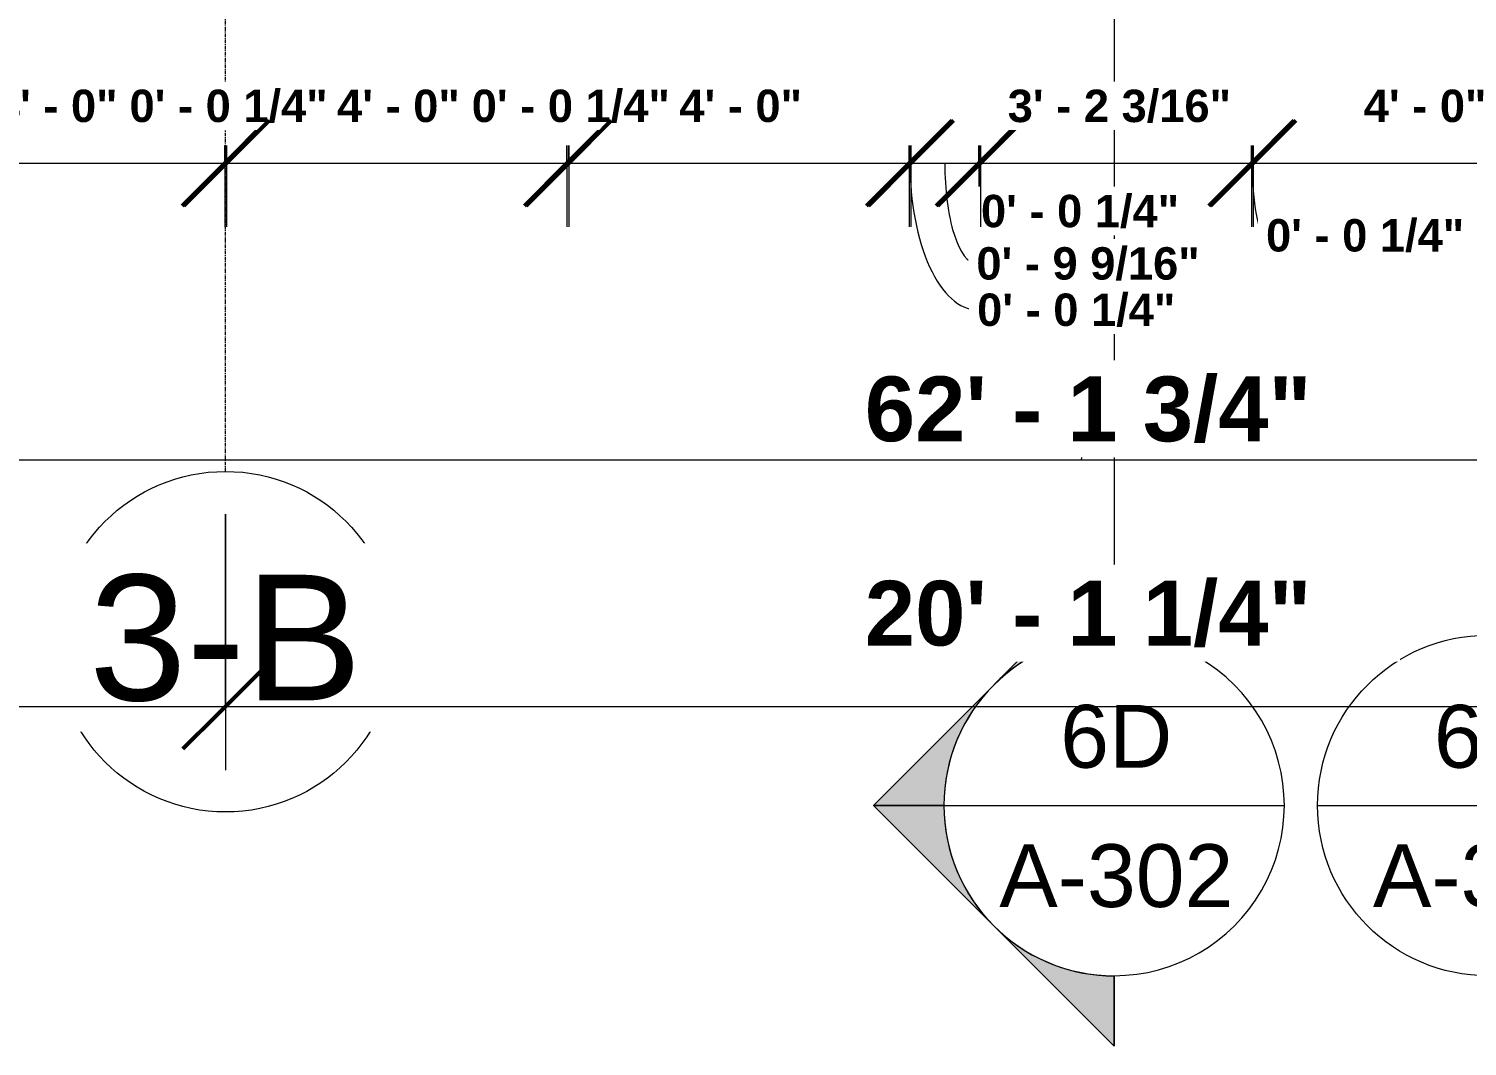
# Model space of a CAD drawing. Header units: inches. Extents: x 21568 to 24810, y -23559 to -20467.
# Drawn here: x 22286.1 to 22489, y -23130.2 to -22986.8 of the extents above; entities that cross this region are included whole.
import ezdxf

# ---------------------------------------------------------------- set-up
doc = ezdxf.new("R2010")
doc.units = ezdxf.units.IN
doc.header["$MEASUREMENT"] = 0
doc.linetypes.add('Grid Line 1_2_', pattern=[0.875, 0.5, -0.125, 0.125, -0.125])
for name, color, linetype, lineweight in [('A-ANNO-DIMS', 211, 'Continuous', 9), ('A-ANNO-DIMS-96', 211, 'Continuous', 9), ('G-ANNO-SYMB', 111, 'Continuous', 9), ('S-GRID', 1, 'Continuous', 9), ('S-GRID-IDEN', 1, 'Continuous', 9)]:
    doc.layers.add(name, color=color, linetype=linetype, lineweight=lineweight)
doc.styles.add('Arial', font='arial.ttf', dxfattribs={"height": 17.703593})
doc.styles.add('Arial_1', font='arial.ttf', dxfattribs={"height": 8.851796})
doc.styles.add('Arial_B', font='arialbd.ttf', dxfattribs={"height": 9.132806})
doc.styles.add('Arial_B_1', font='arialbd.ttf', dxfattribs={"height": 4.566403})
doc.dimstyles.new('OD_Dimension_-_1_16__Tol_', dxfattribs={"dimscale": 12, "dimtxt": 9, "dimasz": 1, "dimexe": 0.75, "dimexo": 0.5, "dimgap": 0.5, "dimtad": 1, "dimdec": 4, "dimrnd": 0.0625, "dimzin": 1, "dimdsep": 46, "dimlunit": 4, "dimtxsty": 'Arial_B', "dimblk1": 'OBLIQUE', "dimblk2": 'OBLIQUE', "dimsah": 1, "dimcen": 0.09, "dimdle": 0.75, "dimazin": 0, "dimtfac": 1, "dimtdec": 4, "dimtix": 1, "dimtmove": 1, "dimatfit": 3, "dimfxl": 1, "dimtvp": 1, "dimtfill": 1, "dimfrac": 2, "dimtolj": 1, "dimtzin": 0, "dimlwd": 13, "dimlwe": 13, "dimarcsym": 2})
doc.dimstyles.new('OD_Dimension_-_1_16__Tol__1', dxfattribs={"dimscale": 12, "dimtxt": 9, "dimasz": 1, "dimexe": 0.75, "dimexo": 0.5, "dimgap": 0.5, "dimtad": 1, "dimdec": 4, "dimrnd": 0.0625, "dimzin": 1, "dimdsep": 46, "dimlunit": 4, "dimtxsty": 'Arial_B', "dimblk1": 'OBLIQUE', "dimblk2": 'OBLIQUE', "dimsah": 1, "dimcen": 0.09, "dimdle": 0.75, "dimazin": 0, "dimtfac": 1, "dimtdec": 4, "dimtix": 1, "dimtmove": 0, "dimatfit": 3, "dimfxl": 1, "dimtvp": 1, "dimtfill": 1, "dimfrac": 2, "dimtolj": 1, "dimtzin": 0, "dimlwd": 13, "dimlwe": 13, "dimarcsym": 2})
doc.dimstyles.new('OD_Dimension_2_3', dxfattribs={"dimscale": 12, "dimtxt": 4.5, "dimasz": 1, "dimexe": 0.75, "dimexo": 0.5, "dimgap": 0.375, "dimtad": 1, "dimdec": 4, "dimrnd": 0.0625, "dimzin": 1, "dimdsep": 46, "dimlunit": 4, "dimtxsty": 'Arial_B_1', "dimblk1": 'OBLIQUE', "dimblk2": 'OBLIQUE', "dimsah": 1, "dimcen": 0.09, "dimdle": 0.75, "dimazin": 0, "dimtfac": 1, "dimtdec": 4, "dimtix": 1, "dimtmove": 0, "dimatfit": 3, "dimfxl": 1, "dimtvp": 1, "dimtfill": 1, "dimfrac": 2, "dimtolj": 1, "dimtzin": 0, "dimlwd": 13, "dimlwe": 13, "dimarcsym": 2})
doc.dimstyles.new('OD_Dimension_2_4', dxfattribs={"dimscale": 12, "dimtxt": 4.5, "dimasz": 1, "dimexe": 0.75, "dimexo": 0.5, "dimgap": 0.375, "dimtad": 1, "dimdec": 4, "dimrnd": 0.0625, "dimzin": 1, "dimdsep": 46, "dimlunit": 4, "dimtxsty": 'Arial_B_1', "dimblk1": 'OBLIQUE', "dimblk2": 'OBLIQUE', "dimsah": 1, "dimcen": 0.09, "dimdle": 0.75, "dimazin": 0, "dimtfac": 1, "dimtdec": 4, "dimtix": 1, "dimtmove": 1, "dimatfit": 3, "dimfxl": 1, "dimtvp": 1, "dimtfill": 1, "dimfrac": 2, "dimtolj": 1, "dimtzin": 0, "dimlwd": 13, "dimlwe": 13, "dimarcsym": 2})

# ---------------------------------------------------------------- blocks, each defined once
blk = doc.blocks.new('Section - Section Head - Filled-1526-Enlarged First Floor Plan _West_')
at = {"layer": 'G-ANNO-SYMB'}
h = blk.add_hatch(color=256, dxfattribs=at)
edge = h.paths.add_edge_path(flags=0)
edge.add_line((-0.4268, 0.1768), (-0.25, 0.3536))
edge.add_line((-0.25, 0.3536), (-0.25, 0.25))
edge.add_arc((-0.25, 0), 0.25, 90, 135)
h = blk.add_hatch(color=256, dxfattribs=at)
edge = h.paths.add_edge_path(flags=0)
edge.add_arc((-0.25, 0), 0.25, 45, 90)
edge.add_line((-0.25, 0.25), (-0.25, 0.3536))
edge.add_line((-0.25, 0.3536), (-0.0732, 0.1768))
h = blk.add_hatch(color=256, dxfattribs=at)
edge = h.paths.add_edge_path(flags=0)
edge.add_arc((-0.25, 0), 0.2503, 137.9216, 180)
edge.add_line((-0.5003, 0), (-0.6036, 0))
edge.add_line((-0.6036, 0), (-0.4358, 0.1678))
h = blk.add_hatch(color=256, dxfattribs=at)
edge = h.paths.add_edge_path(flags=0)
edge.add_line((-0.0642, 0.1678), (0.1036, 0))
edge.add_line((0.1036, 0), (0.0003, 0))
edge.add_arc((-0.25, 0), 0.2503, 0, 42.0784)
for p, q in [((-0.25, 0.3536), (-0.6036, 0)), ((-0.25, 0.3536), (-0.4268, 0.1768)), ((-0.25, 0.3536), (0.1036, 0)), ((-0.25, 0.25), (-0.25, 0.3536)), ((-0.0732, 0.1768), (-0.25, 0.3536)), ((-0.25, 0.3536), (-0.25, 0.25)), ((-0.4358, 0.1678), (-0.6036, 0)), ((0.1036, 0), (-0.0642, 0.1678)), ((-0.6036, 0), (-0.5003, 0)), ((0.0003, 0), (0.1036, 0)), ((-0.5, 0), (-0.6036, 0)), ((0, 0), (0.1036, 0))]:
    blk.add_line(p, q, dxfattribs=at)
for radius, start, end in [(0.25, 360, 180), (0.25, 90, 135), (0.25, 45, 90), (0.2503, 137.9216, 180), (0.2503, 0, 42.0784), (0.25, 180, 360)]:
    blk.add_arc((-0.25, 0), radius, start, end, dxfattribs=at)
blk = doc.blocks.new('Grid - Grid Head - Circle-14747-Enlarged First Floor Plan _West_')
at = {"layer": 'S-GRID-IDEN'}
blk.add_circle((0, 0), 0.25, dxfattribs=at)
blk = doc.blocks.new('DIMBLOCK13-Enlarged First Floor Plan _West_')
at = {"layer": 'A-ANNO-DIMS-96', "lineweight": 13}
for p, q in [((22069.64, -23055.15), (22069.64, -23091.26)), ((22069.64, -23082.26), (22069.64, -23055.15)), ((22313.89, -23055.15), (22313.89, -23091.26)), ((22313.89, -23082.26), (22313.89, -23055.15)), ((22069.64, -23082.26), (22313.89, -23082.26))]:
    blk.add_line(p, q, dxfattribs=at)
at = {"layer": 'A-ANNO-DIMS-96', "lineweight": 50}
for p, q in [((22069.64, -23082.26), (22075.64, -23076.26)), ((22313.89, -23082.26), (22319.89, -23076.26)), ((22069.64, -23082.26), (22063.64, -23088.26)), ((22313.89, -23082.26), (22307.89, -23088.26))]:
    blk.add_line(p, q, dxfattribs=at)
at = {"layer": 'A-ANNO-DIMS-96', "color": 0, "lineweight": 13, "insert": (22161.27, -23064.56), "char_height": 9.1328, "width": 73.2, "attachment_point": 1, "line_spacing_factor": 0.938532, "style": 'Arial_B', "bg_fill": 3, "box_fill_scale": 1.25, "bg_fill_color": 0, "bg_fill_transparency": 0}
blk.add_mtext('20\' - 4 1/4"', dxfattribs=at)
blk = doc.blocks.new('_Oblique')
at = {"color": 0, "linetype": 'ByBlock', "lineweight": -2}
blk.add_line((-0.5, -0.5), (0.5, 0.5), dxfattribs=at)
blk = doc.blocks.new('DIMBLOCK14-Enlarged First Floor Plan _West_')
at = {"layer": 'A-ANNO-DIMS-96', "lineweight": 13}
for p, q in [((22313.89, -23055.15), (22313.89, -23091.26)), ((22313.89, -23082.26), (22313.89, -23055.15)), ((22555.14, -23055.15), (22555.14, -23091.26)), ((22555.14, -23082.26), (22555.14, -23055.15)), ((22313.89, -23082.26), (22555.14, -23082.26))]:
    blk.add_line(p, q, dxfattribs=at)
at = {"layer": 'A-ANNO-DIMS-96', "lineweight": 50}
for p, q in [((22313.89, -23082.26), (22319.89, -23076.26)), ((22555.14, -23082.26), (22561.14, -23076.26)), ((22313.89, -23082.26), (22307.89, -23088.26)), ((22555.14, -23082.26), (22549.14, -23088.26))]:
    blk.add_line(p, q, dxfattribs=at)
at = {"layer": 'A-ANNO-DIMS-96', "color": 0, "lineweight": 13, "insert": (22404.02, -23064.56), "char_height": 9.1328, "width": 73.2, "attachment_point": 1, "line_spacing_factor": 0.938532, "style": 'Arial_B', "bg_fill": 3, "box_fill_scale": 1.25, "bg_fill_color": 0, "bg_fill_transparency": 0}
blk.add_mtext('20\' - 1 1/4"', dxfattribs=at)
blk = doc.blocks.new('DIMBLOCK22-Enlarged First Floor Plan _West_')
at = {"layer": 'A-ANNO-DIMS-96', "lineweight": 13}
for p, q in [((22061.64, -22975.77), (22061.64, -23056.53)), ((22061.64, -23047.53), (22061.64, -22975.77)), ((22807.39, -23045.04), (22807.39, -23056.53)), ((22807.39, -23047.53), (22807.39, -23045.04)), ((22052.64, -23047.53), (22816.39, -23047.53))]:
    blk.add_line(p, q, dxfattribs=at)
at = {"layer": 'A-ANNO-DIMS-96', "lineweight": 50}
for p, q in [((22061.64, -23047.53), (22067.64, -23041.53)), ((22807.39, -23047.53), (22813.39, -23041.53)), ((22061.64, -23047.53), (22055.64, -23053.53)), ((22807.39, -23047.53), (22801.39, -23053.53))]:
    blk.add_line(p, q, dxfattribs=at)
at = {"layer": 'A-ANNO-DIMS-96', "lineweight": 13}
blk.add_ellipse((22465.02, -23047.53), major_axis=(30.5, 0), ratio=0.236231, start_param=1.570796, end_param=3.141593, dxfattribs=at)
at = {"layer": 'A-ANNO-DIMS-96', "color": 0, "lineweight": 13, "insert": (22404.02, -23035.76), "char_height": 9.1328, "width": 73.2, "attachment_point": 1, "line_spacing_factor": 0.938532, "style": 'Arial_B', "bg_fill": 3, "box_fill_scale": 1.25, "bg_fill_color": 0, "bg_fill_transparency": 0}
blk.add_mtext('62\' - 1 3/4"', dxfattribs=at)
blk = doc.blocks.new('DIMBLOCK236-Enlarged First Floor Plan _West_')
at = {"layer": 'A-ANNO-DIMS-96', "lineweight": 50}
for p, q in [((22265.77, -23005.69), (22271.77, -22999.69)), ((22313.77, -23005.69), (22319.77, -22999.69)), ((22265.77, -23005.69), (22259.77, -23011.69)), ((22313.77, -23005.69), (22307.77, -23011.69))]:
    blk.add_line(p, q, dxfattribs=at)
at = {"layer": 'A-ANNO-DIMS-96', "lineweight": 13}
for p, q in [((22265.77, -23003.2), (22265.77, -23014.69)), ((22265.77, -23005.69), (22265.77, -23003.2)), ((22313.77, -23003.2), (22313.77, -23014.69)), ((22313.77, -23005.69), (22313.77, -23003.2)), ((22265.77, -23005.69), (22313.77, -23005.69))]:
    blk.add_line(p, q, dxfattribs=at)
at = {"layer": 'A-ANNO-DIMS-96', "color": 0, "lineweight": 13, "insert": (22281.37, -22995.33), "char_height": 4.566, "width": 20.1429, "attachment_point": 1, "line_spacing_factor": 0.938532, "style": 'Arial_B_1', "bg_fill": 3, "box_fill_scale": 1.25, "bg_fill_color": 0, "bg_fill_transparency": 0}
blk.add_mtext('4\' - 0"', dxfattribs=at)
blk = doc.blocks.new('DIMBLOCK237-Enlarged First Floor Plan _West_')
at = {"layer": 'A-ANNO-DIMS-96', "lineweight": 50}
for p, q in [((22313.77, -23005.69), (22319.77, -22999.69)), ((22314.02, -23005.69), (22320.02, -22999.69)), ((22313.77, -23005.69), (22307.77, -23011.69)), ((22314.02, -23005.69), (22308.02, -23011.69))]:
    blk.add_line(p, q, dxfattribs=at)
at = {"layer": 'A-ANNO-DIMS-96', "lineweight": 13}
for p, q in [((22313.77, -23003.2), (22313.77, -23014.69)), ((22313.77, -23005.69), (22313.77, -23003.2)), ((22314.02, -23003.2), (22314.02, -23014.69)), ((22314.02, -23005.69), (22314.02, -23003.2)), ((22313.77, -23005.69), (22314.02, -23005.69))]:
    blk.add_line(p, q, dxfattribs=at)
at = {"layer": 'A-ANNO-DIMS-96', "color": 0, "lineweight": 13, "insert": (22300.35, -22995.33), "char_height": 4.5664, "width": 32.4857, "attachment_point": 1, "line_spacing_factor": 0.938532, "style": 'Arial_B_1', "bg_fill": 3, "box_fill_scale": 1.25, "bg_fill_color": 0, "bg_fill_transparency": 0}
blk.add_mtext('0\' - 0 1/4"', dxfattribs=at)
blk = doc.blocks.new('DIMBLOCK238-Enlarged First Floor Plan _West_')
at = {"layer": 'A-ANNO-DIMS-96', "lineweight": 50}
for p, q in [((22314.02, -23005.69), (22320.02, -22999.69)), ((22362.02, -23005.69), (22368.02, -22999.69)), ((22314.02, -23005.69), (22308.02, -23011.69)), ((22362.02, -23005.69), (22356.02, -23011.69))]:
    blk.add_line(p, q, dxfattribs=at)
at = {"layer": 'A-ANNO-DIMS-96', "lineweight": 13}
for p, q in [((22314.02, -23003.2), (22314.02, -23014.69)), ((22314.02, -23005.69), (22314.02, -23003.2)), ((22362.02, -23003.2), (22362.02, -23014.69)), ((22362.02, -23005.69), (22362.02, -23003.2)), ((22314.02, -23005.69), (22362.02, -23005.69))]:
    blk.add_line(p, q, dxfattribs=at)
at = {"layer": 'A-ANNO-DIMS-96', "color": 0, "lineweight": 13, "insert": (22329.62, -22995.33), "char_height": 4.566, "width": 20.1429, "attachment_point": 1, "line_spacing_factor": 0.938532, "style": 'Arial_B_1', "bg_fill": 3, "box_fill_scale": 1.25, "bg_fill_color": 0, "bg_fill_transparency": 0}
blk.add_mtext('4\' - 0"', dxfattribs=at)
blk = doc.blocks.new('DIMBLOCK239-Enlarged First Floor Plan _West_')
at = {"layer": 'A-ANNO-DIMS-96', "lineweight": 50}
for p, q in [((22362.02, -23005.69), (22368.02, -22999.69)), ((22362.27, -23005.69), (22368.27, -22999.69)), ((22362.02, -23005.69), (22356.02, -23011.69)), ((22362.27, -23005.69), (22356.27, -23011.69))]:
    blk.add_line(p, q, dxfattribs=at)
at = {"layer": 'A-ANNO-DIMS-96', "lineweight": 13}
for p, q in [((22362.02, -23003.2), (22362.02, -23014.69)), ((22362.02, -23005.69), (22362.02, -23003.2)), ((22362.27, -23003.2), (22362.27, -23014.69)), ((22362.27, -23005.69), (22362.27, -23003.2)), ((22362.02, -23005.69), (22362.27, -23005.69))]:
    blk.add_line(p, q, dxfattribs=at)
at = {"layer": 'A-ANNO-DIMS-96', "color": 0, "lineweight": 13, "insert": (22348.6, -22995.33), "char_height": 4.5664, "width": 32.4857, "attachment_point": 1, "line_spacing_factor": 0.938532, "style": 'Arial_B_1', "bg_fill": 3, "box_fill_scale": 1.25, "bg_fill_color": 0, "bg_fill_transparency": 0}
blk.add_mtext('0\' - 0 1/4"', dxfattribs=at)
blk = doc.blocks.new('DIMBLOCK240-Enlarged First Floor Plan _West_')
at = {"layer": 'A-ANNO-DIMS-96', "lineweight": 50}
for p, q in [((22362.27, -23005.69), (22368.27, -22999.69)), ((22410.27, -23005.69), (22416.27, -22999.69)), ((22362.27, -23005.69), (22356.27, -23011.69)), ((22410.27, -23005.69), (22404.27, -23011.69))]:
    blk.add_line(p, q, dxfattribs=at)
at = {"layer": 'A-ANNO-DIMS-96', "lineweight": 13}
for p, q in [((22362.27, -23003.2), (22362.27, -23014.69)), ((22362.27, -23005.69), (22362.27, -23003.2)), ((22410.27, -23003.2), (22410.27, -23014.69)), ((22410.27, -23005.69), (22410.27, -23003.2)), ((22362.27, -23005.69), (22410.27, -23005.69))]:
    blk.add_line(p, q, dxfattribs=at)
at = {"layer": 'A-ANNO-DIMS-96', "color": 0, "lineweight": 13, "insert": (22377.87, -22995.33), "char_height": 4.566, "width": 20.1429, "attachment_point": 1, "line_spacing_factor": 0.938532, "style": 'Arial_B_1', "bg_fill": 3, "box_fill_scale": 1.25, "bg_fill_color": 0, "bg_fill_transparency": 0}
blk.add_mtext('4\' - 0"', dxfattribs=at)
blk = doc.blocks.new('DIMBLOCK241-Enlarged First Floor Plan _West_')
at = {"layer": 'A-ANNO-DIMS-96', "lineweight": 50}
for p, q in [((22410.27, -23005.69), (22416.27, -22999.69)), ((22410.52, -23005.69), (22416.52, -22999.69)), ((22410.27, -23005.69), (22404.27, -23011.69)), ((22410.52, -23005.69), (22404.52, -23011.69))]:
    blk.add_line(p, q, dxfattribs=at)
at = {"layer": 'A-ANNO-DIMS-96', "lineweight": 13}
for p, q in [((22410.27, -23003.2), (22410.27, -23014.69)), ((22410.27, -23005.69), (22410.27, -23003.2)), ((22410.52, -23003.2), (22410.52, -23014.69)), ((22410.52, -23005.69), (22410.52, -23003.2)), ((22410.27, -23005.69), (22410.52, -23005.69))]:
    blk.add_line(p, q, dxfattribs=at)
blk.add_ellipse((22419.86, -23005.69), major_axis=(0, 20.67), ratio=0.458367, start_param=1.570796, end_param=3.141593, dxfattribs=at)
at = {"layer": 'A-ANNO-DIMS-96', "color": 0, "lineweight": 13, "insert": (22419.86, -23024.07), "char_height": 4.5664, "width": 32.4857, "attachment_point": 1, "line_spacing_factor": 0.938532, "style": 'Arial_B_1', "bg_fill": 3, "box_fill_scale": 1.25, "bg_fill_color": 0, "bg_fill_transparency": 0}
blk.add_mtext('0\' - 0 1/4"', dxfattribs=at)
blk = doc.blocks.new('DIMBLOCK242-Enlarged First Floor Plan _West_')
at = {"layer": 'A-ANNO-DIMS-96', "lineweight": 50}
for p, q in [((22410.52, -23005.69), (22416.52, -22999.69)), ((22420.08, -23005.69), (22426.08, -22999.69)), ((22410.52, -23005.69), (22404.52, -23011.69)), ((22420.08, -23005.69), (22414.08, -23011.69))]:
    blk.add_line(p, q, dxfattribs=at)
at = {"layer": 'A-ANNO-DIMS-96', "lineweight": 13}
for p, q in [((22410.52, -23003.2), (22410.52, -23014.69)), ((22410.52, -23005.69), (22410.52, -23003.2)), ((22420.08, -23003.2), (22420.08, -23014.69)), ((22420.08, -23005.69), (22420.08, -23003.2)), ((22410.52, -23005.69), (22420.08, -23005.69))]:
    blk.add_line(p, q, dxfattribs=at)
blk.add_ellipse((22419.75, -23005.69), major_axis=(0, 14.13), ratio=0.315217, start_param=1.570796, end_param=3.141593, dxfattribs=at)
at = {"layer": 'A-ANNO-DIMS-96', "color": 0, "lineweight": 13, "insert": (22419.75, -23017.54), "char_height": 4.5664, "width": 36.6, "attachment_point": 1, "line_spacing_factor": 0.938532, "style": 'Arial_B_1', "bg_fill": 3, "box_fill_scale": 1.25, "bg_fill_color": 0, "bg_fill_transparency": 0}
blk.add_mtext('0\' - 9 9/16"', dxfattribs=at)
blk = doc.blocks.new('DIMBLOCK243-Enlarged First Floor Plan _West_')
at = {"layer": 'A-ANNO-DIMS-96', "lineweight": 50}
for p, q in [((22420.08, -23005.69), (22426.08, -22999.69)), ((22420.33, -23005.69), (22426.33, -22999.69)), ((22420.08, -23005.69), (22414.08, -23011.69)), ((22420.33, -23005.69), (22414.33, -23011.69))]:
    blk.add_line(p, q, dxfattribs=at)
at = {"layer": 'A-ANNO-DIMS-96', "lineweight": 13}
for p, q in [((22420.08, -23003.2), (22420.08, -23014.69)), ((22420.08, -23005.69), (22420.08, -23003.2)), ((22420.33, -23003.2), (22420.33, -23014.69)), ((22420.33, -23005.69), (22420.33, -23003.2)), ((22420.08, -23005.69), (22420.33, -23005.69))]:
    blk.add_line(p, q, dxfattribs=at)
blk.add_ellipse((22420.4, -23005.69), major_axis=(0, 6.75), ratio=0.028903, start_param=1.570796, end_param=3.141593, dxfattribs=at)
at = {"layer": 'A-ANNO-DIMS-96', "color": 0, "lineweight": 13, "insert": (22420.4, -23010.16), "char_height": 4.5664, "width": 32.4857, "attachment_point": 1, "line_spacing_factor": 0.938532, "style": 'Arial_B_1', "bg_fill": 3, "box_fill_scale": 1.25, "bg_fill_color": 0, "bg_fill_transparency": 0}
blk.add_mtext('0\' - 0 1/4"', dxfattribs=at)
blk = doc.blocks.new('DIMBLOCK244-Enlarged First Floor Plan _West_')
at = {"layer": 'A-ANNO-DIMS-96', "lineweight": 50}
for p, q in [((22420.33, -23005.69), (22426.33, -22999.69)), ((22458.52, -23005.69), (22464.52, -22999.69)), ((22420.33, -23005.69), (22414.33, -23011.69)), ((22458.52, -23005.69), (22452.52, -23011.69))]:
    blk.add_line(p, q, dxfattribs=at)
at = {"layer": 'A-ANNO-DIMS-96', "lineweight": 13}
for p, q in [((22420.33, -23003.2), (22420.33, -23014.69)), ((22420.33, -23005.69), (22420.33, -23003.2)), ((22458.52, -23003.2), (22458.52, -23014.69)), ((22458.52, -23005.69), (22458.52, -23003.2)), ((22420.33, -23005.69), (22458.52, -23005.69))]:
    blk.add_line(p, q, dxfattribs=at)
at = {"layer": 'A-ANNO-DIMS-96', "color": 0, "lineweight": 13, "insert": (22424.17, -22995.33), "char_height": 4.5664, "width": 36.6, "attachment_point": 1, "line_spacing_factor": 0.938532, "style": 'Arial_B_1', "bg_fill": 3, "box_fill_scale": 1.25, "bg_fill_color": 0, "bg_fill_transparency": 0}
blk.add_mtext('3\' - 2 3/16"', dxfattribs=at)
blk = doc.blocks.new('DIMBLOCK245-Enlarged First Floor Plan _West_')
at = {"layer": 'A-ANNO-DIMS-96', "lineweight": 50}
for p, q in [((22458.52, -23005.69), (22464.52, -22999.69)), ((22458.77, -23005.69), (22464.77, -22999.69)), ((22458.52, -23005.69), (22452.52, -23011.69)), ((22458.77, -23005.69), (22452.77, -23011.69))]:
    blk.add_line(p, q, dxfattribs=at)
at = {"layer": 'A-ANNO-DIMS-96', "lineweight": 13}
for p, q in [((22458.52, -23003.2), (22458.52, -23014.69)), ((22458.52, -23005.69), (22458.52, -23003.2)), ((22458.77, -23003.2), (22458.77, -23014.69)), ((22458.77, -23005.69), (22458.77, -23003.2)), ((22458.52, -23005.69), (22458.77, -23005.69))]:
    blk.add_line(p, q, dxfattribs=at)
blk.add_ellipse((22460.59, -23005.69), major_axis=(0, 10.18), ratio=0.192037, start_param=1.570796, end_param=3.141593, dxfattribs=at)
at = {"layer": 'A-ANNO-DIMS-96', "color": 0, "lineweight": 13, "insert": (22460.59, -23013.58), "char_height": 4.5664, "width": 32.4857, "attachment_point": 1, "line_spacing_factor": 0.938532, "style": 'Arial_B_1', "bg_fill": 3, "box_fill_scale": 1.25, "bg_fill_color": 0, "bg_fill_transparency": 0}
blk.add_mtext('0\' - 0 1/4"', dxfattribs=at)
blk = doc.blocks.new('DIMBLOCK246-Enlarged First Floor Plan _West_')
at = {"layer": 'A-ANNO-DIMS-96', "lineweight": 50}
for p, q in [((22458.77, -23005.69), (22464.77, -22999.69)), ((22506.77, -23005.69), (22512.77, -22999.69)), ((22458.77, -23005.69), (22452.77, -23011.69)), ((22506.77, -23005.69), (22500.77, -23011.69))]:
    blk.add_line(p, q, dxfattribs=at)
at = {"layer": 'A-ANNO-DIMS-96', "lineweight": 13}
for p, q in [((22458.77, -23003.2), (22458.77, -23014.69)), ((22458.77, -23005.69), (22458.77, -23003.2)), ((22506.77, -23003.2), (22506.77, -23014.69)), ((22506.77, -23005.69), (22506.77, -23003.2)), ((22458.77, -23005.69), (22506.77, -23005.69))]:
    blk.add_line(p, q, dxfattribs=at)
at = {"layer": 'A-ANNO-DIMS-96', "color": 0, "lineweight": 13, "insert": (22474.37, -22995.33), "char_height": 4.566, "width": 20.1429, "attachment_point": 1, "line_spacing_factor": 0.938532, "style": 'Arial_B_1', "bg_fill": 3, "box_fill_scale": 1.25, "bg_fill_color": 0, "bg_fill_transparency": 0}
blk.add_mtext('4\' - 0"', dxfattribs=at)

msp = doc.modelspace()

# ---------------------------------------------------------------- linework, layer by layer
at = {"layer": 'G-ANNO-SYMB'}
for p, q in [((22439.17362, -20818.08211), (22439.17362, -23072.22867)), ((22415.17362, -23096.22867), (22463.17362, -23096.22867)), ((22467.854, -23096.22867), (22515.854, -23096.22867))]:
    msp.add_line(p, q, dxfattribs=at)
at = {"layer": 'S-GRID', "linetype": 'Grid Line 1_2_'}
msp.add_line((22313.89023, -23049.14903), (22313.89023, -20633.37408), dxfattribs=at)

# ---------------------------------------------------------------- block references
at = {"layer": 'G-ANNO-SYMB', "xscale": 95.99999999999994, "yscale": 95.99999999999994, "zscale": 95.99999999999994, "rotation": 89.99999999999947}
msp.add_blockref('Section - Section Head - Filled-1526-Enlarged First Floor Plan _West_', (22439.17362, -23072.22867), dxfattribs=at)
at = {"layer": 'G-ANNO-SYMB', "extrusion": (0, 0, -1), "xscale": 95.99999999999994, "yscale": 95.99999999999994, "zscale": 95.99999999999994, "rotation": 90.00000000000053}
msp.add_blockref('Section - Section Head - Filled-1526-Enlarged First Floor Plan _West_', (-22491.854, -23072.22867), dxfattribs=at)
at = {"layer": 'S-GRID-IDEN', "xscale": 95.99999999999994, "yscale": 95.99999999999994, "zscale": 95.99999999999994}
msp.add_blockref('Grid - Grid Head - Circle-14747-Enlarged First Floor Plan _West_', (22313.89023, -23073.14903), dxfattribs=at)

# ---------------------------------------------------------------- texts
at = {"layer": 'G-ANNO-SYMB', "char_height": 8.851796, "attachment_point": 2, "line_spacing_factor": 0.938532, "style": 'Arial_1'}
for s, insert, width in [('6D', (22439.48099, -23082.05955), 18.792), ('6C', (22492.16137, -23082.05955), 18.792), ('A-302', (22439.48099, -23101.69579), 39.312), ('A-301', (22492.16137, -23101.69579), 39.312)]:
    msp.add_mtext(s, dxfattribs=dict(at, insert=insert, width=width))

# ---------------------------------------------------------------- next in the draw order: texts
at = {"layer": 'S-GRID-IDEN', "insert": (22313.88561, -23063.71216), "char_height": 17.703593, "width": 45.792, "attachment_point": 2, "line_spacing_factor": 0.938532, "style": 'Arial', "bg_fill": 3, "box_fill_scale": 1.25, "bg_fill_color": 0, "bg_fill_transparency": 0}
msp.add_mtext('3-B', dxfattribs=at)

# ---------------------------------------------------------------- next in the draw order: dimensions: what is measured, and where the dimension line sits
at = {"layer": 'A-ANNO-DIMS', "lineweight": 13}
dim = msp.add_linear_dim(base=(22313.89023, -23082.26405), p1=(22069.64023, -23049.14903), p2=(22313.89023, -23049.14903), dimstyle='OD_Dimension_-_1_16__Tol__1', override={"dimpost": '<>', "dimfxl": 244.25}, dxfattribs=at)
dim.commit()
dim.dimension.update_dxf_attribs({"geometry": 'DIMBLOCK13-Enlarged First Floor Plan _West_', "text_midpoint": (22191.76523, -23071.5419)})

# ---------------------------------------------------------------- next in the draw order: dimensions: what is measured, and where the dimension line sits
dim = msp.add_linear_dim(base=(22555.14023, -23082.26405), p1=(22313.89023, -23049.14903), p2=(22555.14023, -23049.14903), dimstyle='OD_Dimension_-_1_16__Tol__1', override={"dimpost": '<>', "dimfxl": 241.25}, dxfattribs=at)
dim.commit()
dim.dimension.update_dxf_attribs({"geometry": 'DIMBLOCK14-Enlarged First Floor Plan _West_', "text_midpoint": (22434.51523, -23071.5419)})

# ---------------------------------------------------------------- next in the draw order: dimensions: what is measured, and where the dimension line sits
dim = msp.add_linear_dim(base=(22807.39023, -23047.52547), p1=(22061.64023, -22969.76788), p2=(22807.39023, -23039.04019), dimstyle='OD_Dimension_-_1_16__Tol_', override={"dimpost": '<>', "dimfxl": 748.960423}, dxfattribs=at)
dim.commit()
dim.dimension.update_dxf_attribs({"geometry": 'DIMBLOCK22-Enlarged First Floor Plan _West_', "text_midpoint": (22440.61523, -23041.8476), "dimtype": 160})

# ---------------------------------------------------------------- next in the draw order: dimensions: what is measured, and where the dimension line sits
dim = msp.add_linear_dim(base=(22313.76523, -23005.68557), p1=(22265.76523, -22997.20029), p2=(22313.76523, -22997.20029), dimstyle='OD_Dimension_2_3', override={"dimpost": '<>', "dimfxl": 48}, dxfattribs=at)
dim.commit()
dim.dimension.update_dxf_attribs({"geometry": 'DIMBLOCK236-Enlarged First Floor Plan _West_', "text_midpoint": (22289.76523, -22998.85409)})

# ---------------------------------------------------------------- next in the draw order: dimensions: what is measured, and where the dimension line sits
dim = msp.add_linear_dim(base=(22314.01523, -23005.68557), p1=(22313.76523, -22997.20029), p2=(22314.01523, -22997.20029), dimstyle='OD_Dimension_2_3', override={"dimpost": '<>', "dimfxl": 0.25}, dxfattribs=at)
dim.commit()
dim.dimension.update_dxf_attribs({"geometry": 'DIMBLOCK237-Enlarged First Floor Plan _West_', "text_midpoint": (22313.89023, -22998.8245)})

# ---------------------------------------------------------------- next in the draw order: dimensions: what is measured, and where the dimension line sits
dim = msp.add_linear_dim(base=(22362.01523, -23005.68557), p1=(22314.01523, -22997.20029), p2=(22362.01523, -22997.20029), dimstyle='OD_Dimension_2_3', override={"dimpost": '<>', "dimfxl": 48}, dxfattribs=at)
dim.commit()
dim.dimension.update_dxf_attribs({"geometry": 'DIMBLOCK238-Enlarged First Floor Plan _West_', "text_midpoint": (22338.01523, -22998.85409)})

# ---------------------------------------------------------------- next in the draw order: dimensions: what is measured, and where the dimension line sits
dim = msp.add_linear_dim(base=(22362.26523, -23005.68557), p1=(22362.01523, -22997.20029), p2=(22362.26523, -22997.20029), dimstyle='OD_Dimension_2_3', override={"dimpost": '<>', "dimfxl": 0.25}, dxfattribs=at)
dim.commit()
dim.dimension.update_dxf_attribs({"geometry": 'DIMBLOCK239-Enlarged First Floor Plan _West_', "text_midpoint": (22362.14023, -22998.8245)})

# ---------------------------------------------------------------- next in the draw order: dimensions: what is measured, and where the dimension line sits
dim = msp.add_linear_dim(base=(22410.26523, -23005.68557), p1=(22362.26523, -22997.20029), p2=(22410.26523, -22997.20029), dimstyle='OD_Dimension_2_3', override={"dimpost": '<>', "dimfxl": 48}, dxfattribs=at)
dim.commit()
dim.dimension.update_dxf_attribs({"geometry": 'DIMBLOCK240-Enlarged First Floor Plan _West_', "text_midpoint": (22386.26523, -22998.85409)})

# ---------------------------------------------------------------- next in the draw order: dimensions: what is measured, and where the dimension line sits
dim = msp.add_linear_dim(base=(22410.51523, -23005.68557), p1=(22410.26523, -22997.20029), p2=(22410.51523, -22997.20029), dimstyle='OD_Dimension_2_4', override={"dimpost": '<>', "dimfxl": 0.25}, dxfattribs=at)
dim.commit()
dim.dimension.update_dxf_attribs({"geometry": 'DIMBLOCK241-Enlarged First Floor Plan _West_', "text_midpoint": (22436.10676, -23027.11748), "dimtype": 160})

# ---------------------------------------------------------------- next in the draw order: dimensions: what is measured, and where the dimension line sits
dim = msp.add_linear_dim(base=(22420.07773, -23005.68557), p1=(22410.51523, -22997.20029), p2=(22420.07773, -22997.20029), dimstyle='OD_Dimension_2_4', override={"dimpost": '<>', "dimfxl": 9.5625}, dxfattribs=at)
dim.commit()
dim.dimension.update_dxf_attribs({"geometry": 'DIMBLOCK242-Enlarged First Floor Plan _West_', "text_midpoint": (22438.05163, -23020.58275), "dimtype": 160})

# ---------------------------------------------------------------- next in the draw order: dimensions: what is measured, and where the dimension line sits
dim = msp.add_linear_dim(base=(22420.32773, -23005.68557), p1=(22420.07773, -22997.20029), p2=(22420.32773, -22997.20029), dimstyle='OD_Dimension_2_4', override={"dimpost": '<>', "dimfxl": 0.25}, dxfattribs=at)
dim.commit()
dim.dimension.update_dxf_attribs({"geometry": 'DIMBLOCK243-Enlarged First Floor Plan _West_', "text_midpoint": (22436.64077, -23013.20219), "dimtype": 160})

# ---------------------------------------------------------------- next in the draw order: dimensions: what is measured, and where the dimension line sits
dim = msp.add_linear_dim(base=(22458.51523, -23005.68557), p1=(22420.32773, -22997.20029), p2=(22458.51523, -22997.20029), dimstyle='OD_Dimension_2_3', override={"dimpost": '<>', "dimfxl": 38.1875}, dxfattribs=at)
dim.commit()
dim.dimension.update_dxf_attribs({"geometry": 'DIMBLOCK244-Enlarged First Floor Plan _West_', "text_midpoint": (22439.42148, -22998.8245)})

# ---------------------------------------------------------------- next in the draw order: dimensions: what is measured, and where the dimension line sits
dim = msp.add_linear_dim(base=(22458.76523, -23005.68557), p1=(22458.51523, -22997.20029), p2=(22458.76523, -22997.20029), dimstyle='OD_Dimension_2_4', override={"dimpost": '<>', "dimfxl": 0.25}, dxfattribs=at)
dim.commit()
dim.dimension.update_dxf_attribs({"geometry": 'DIMBLOCK245-Enlarged First Floor Plan _West_', "text_midpoint": (22476.83777, -23016.62784), "dimtype": 160})

# ---------------------------------------------------------------- next in the draw order: dimensions: what is measured, and where the dimension line sits
dim = msp.add_linear_dim(base=(22506.76523, -23005.68557), p1=(22458.76523, -22997.20029), p2=(22506.76523, -22997.20029), dimstyle='OD_Dimension_2_3', override={"dimpost": '<>', "dimfxl": 48}, dxfattribs=at)
dim.commit()
dim.dimension.update_dxf_attribs({"geometry": 'DIMBLOCK246-Enlarged First Floor Plan _West_', "text_midpoint": (22482.76523, -22998.85409)})

doc.saveas('drawing.dxf')
